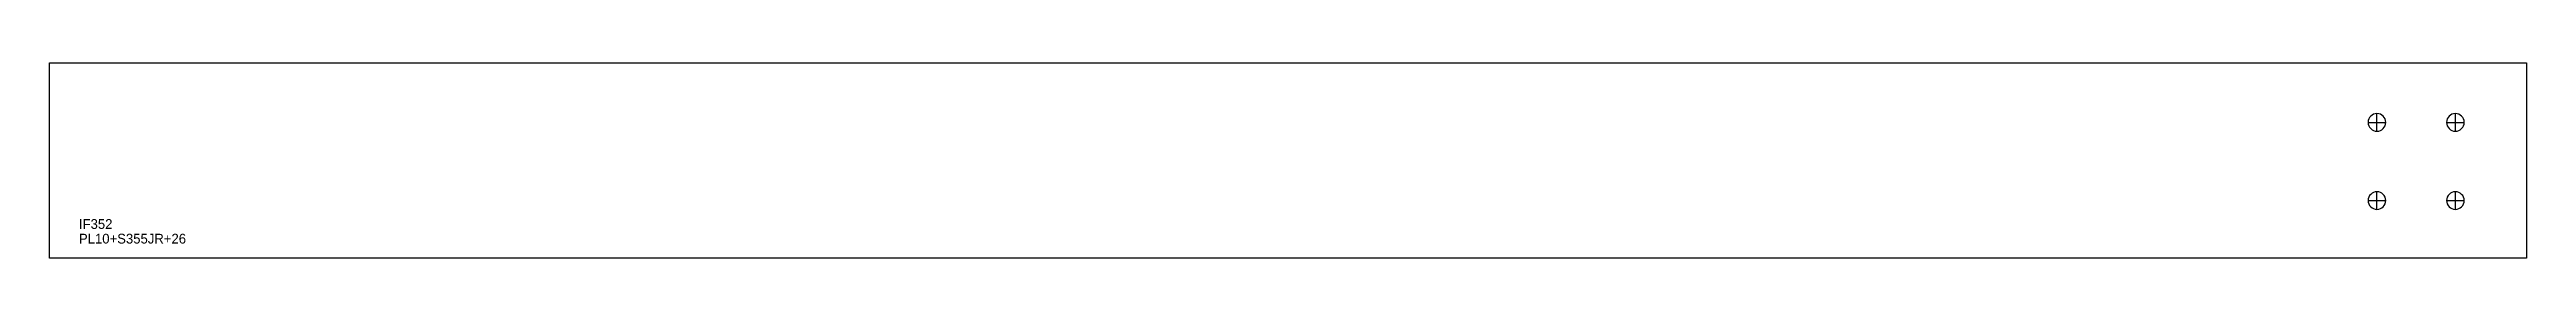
# Model space of a CAD drawing. Extents: x 0 to 2527, y 0 to 200.
import ezdxf

# ---------------------------------------------------------------- set-up
doc = ezdxf.new("R2010")
doc.units = 0
for name, color, linetype in [('18', 7, 'CONTINUOUS'), ('CUT', 7, 'CONTINUOUS'), ('SCRIBE', 3, 'CONTINUOUS'), ('TEXT', 7, 'CONTINUOUS')]:
    doc.layers.add(name, color=color, linetype=linetype)

msp = doc.modelspace()

# ---------------------------------------------------------------- linework, layer by layer
at = {"layer": '18', "color": 7, "linetype": 'CONTINUOUS'}
for p, q in [((2365.86, 139), (2383.86, 139)), ((2374.86, 130), (2374.86, 148)), ((2445.86, 139), (2463.86, 139)), ((2454.86, 130), (2454.86, 148)), ((2365.86, 59), (2383.86, 59)), ((2374.86, 50), (2374.86, 68)), ((2445.86, 59), (2463.86, 59)), ((2454.86, 50), (2454.86, 68))]:
    msp.add_line(p, q, dxfattribs=at)
for points in [[(2374.86, 148, 1), (2374.86, 130, 1)], [(2454.86, 148, 1), (2454.86, 130, 1)], [(2374.86, 68, 1), (2374.86, 50, 1)], [(2454.86, 68, 1), (2454.86, 50, 1)]]:
    msp.add_lwpolyline(points, format="xyb", close=True, dxfattribs=at)
at = {"layer": 'CUT', "color": 7, "linetype": 'CONTINUOUS'}
msp.add_lwpolyline([(0, 0), (0, 200), (2527.41, 200), (2527.41, 0)], close=True, dxfattribs=at)

# ---------------------------------------------------------------- texts
at = {"layer": 'SCRIBE', "color": 3}
msp.add_text('IF352', height=10, dxfattribs=at).set_placement((30, 30))
at = {"layer": 'TEXT', "color": 7}
msp.add_text('PL10+S355JR+26', height=10, dxfattribs=at).set_placement((30, 15))

doc.saveas('drawing.dxf')
